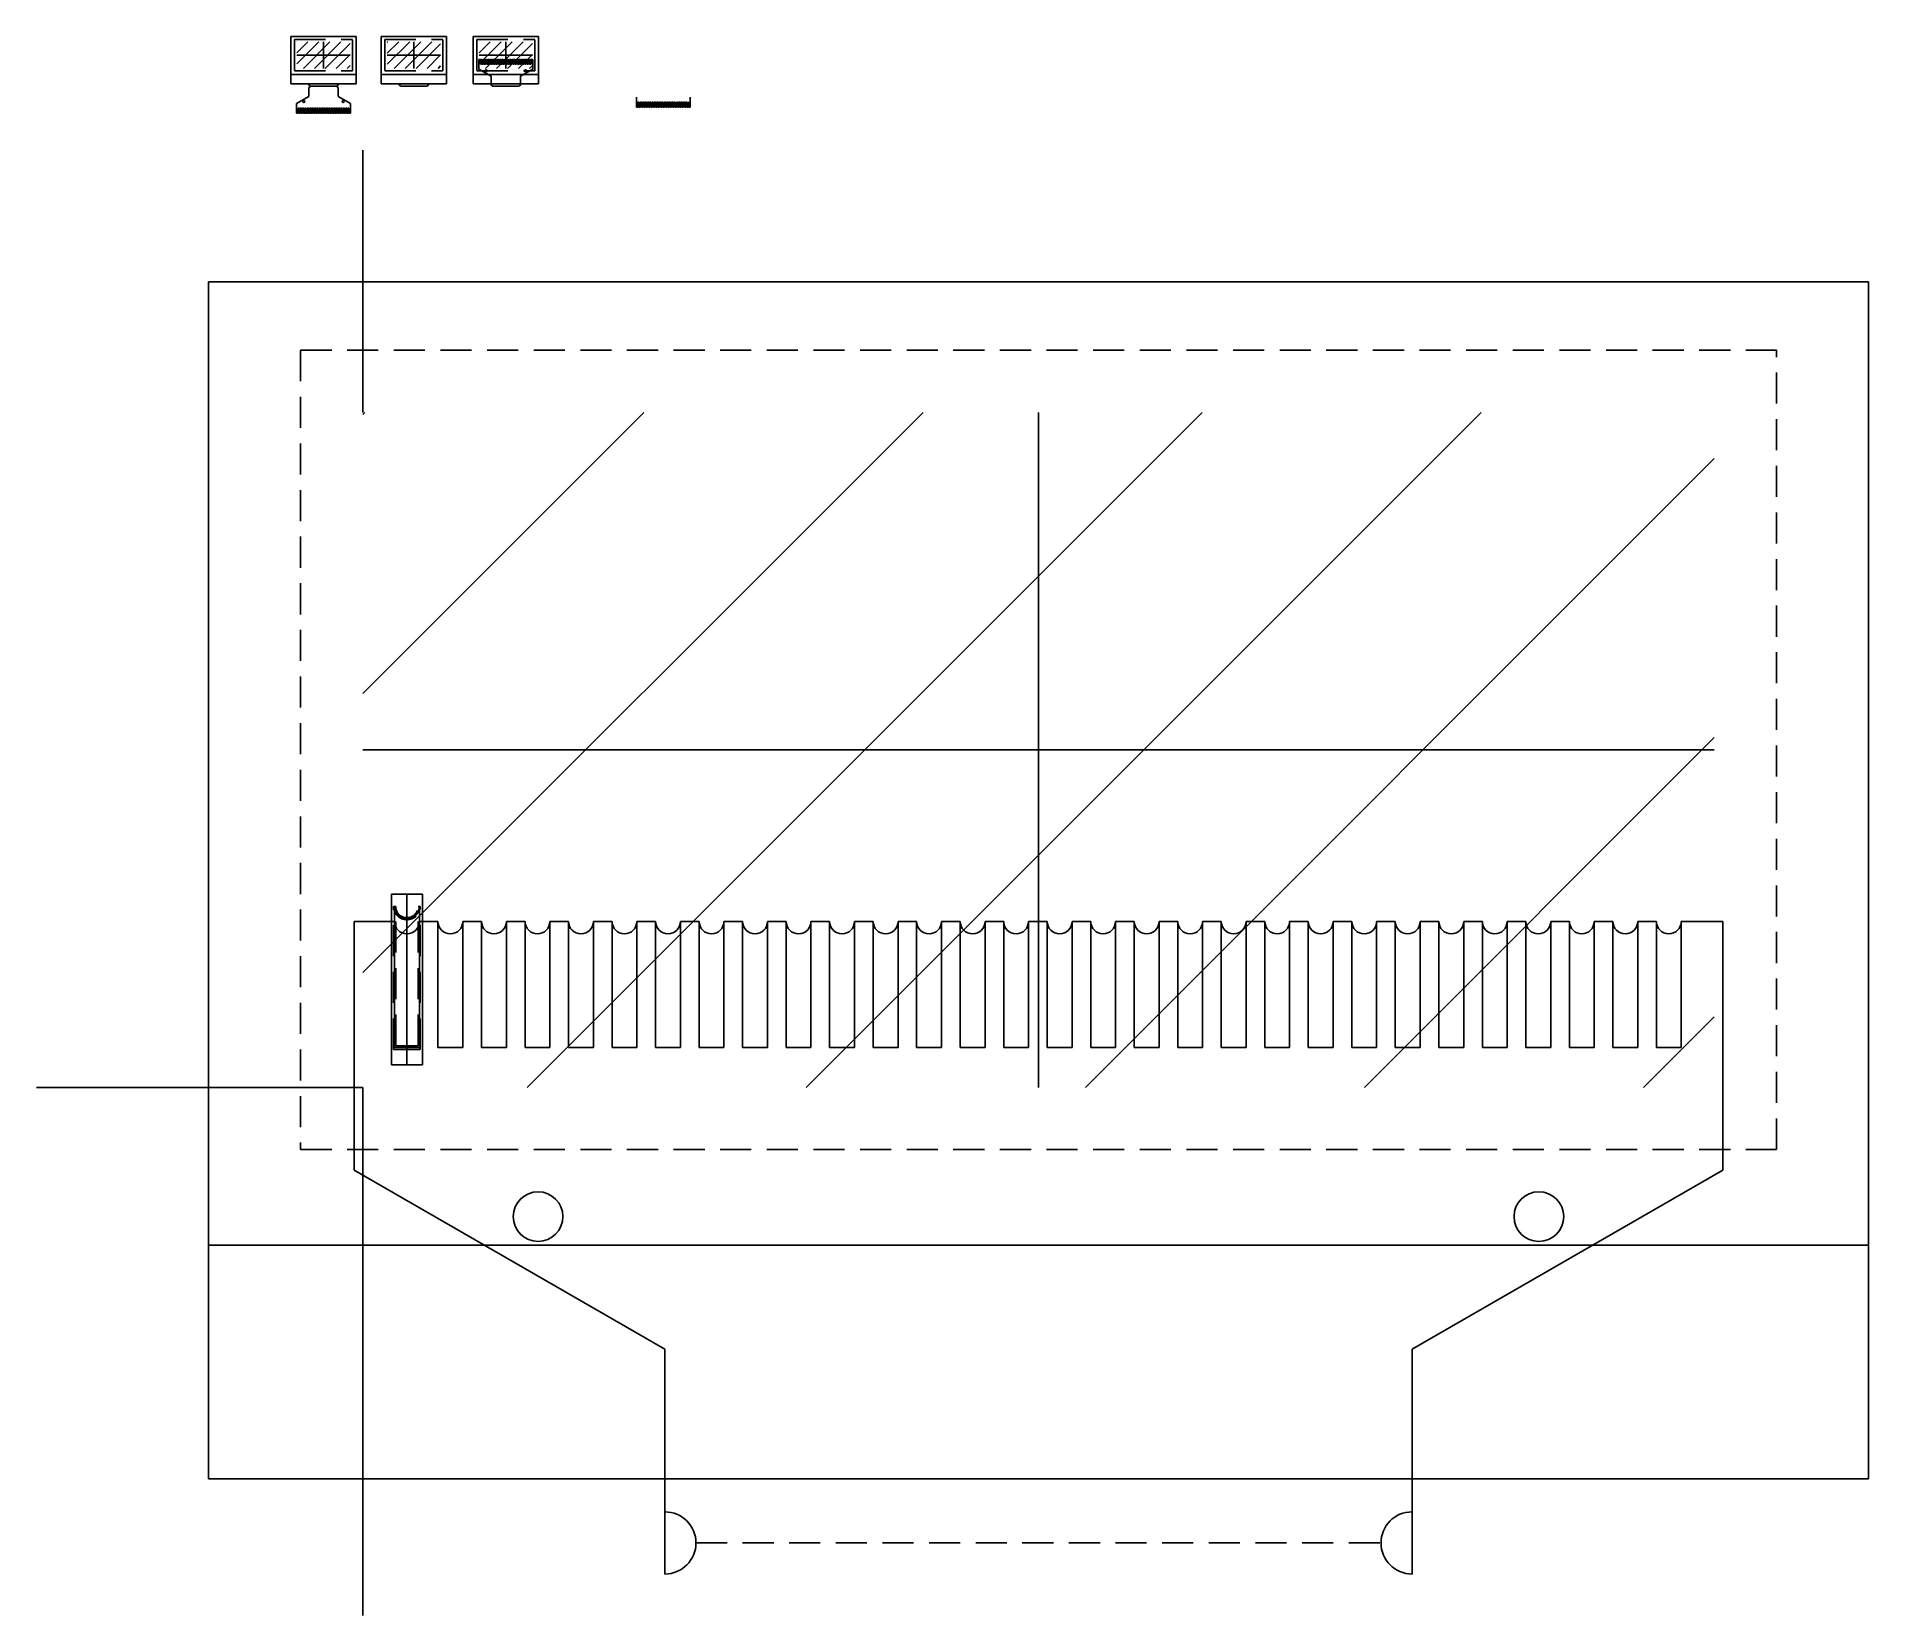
# Model space of a CAD drawing. Header units: inches. Extents: x -2.8 to 26.7, y -2.2 to 23.2.
import ezdxf

# ---------------------------------------------------------------- set-up
doc = ezdxf.new("R2010")
doc.units = ezdxf.units.IN
doc.header["$MEASUREMENT"] = 0
doc.linetypes.add('DASH2', pattern=[0.75, 0.5, -0.25])
for name, color, linetype in [('Active_Area', 2, 'Continuous'), ('Connector', 3, 'Continuous'), ('Pad', 4, 'Continuous'), ('Panel_Area', 1, 'Continuous')]:
    doc.layers.add(name, color=color, linetype=linetype)
pattern_1 = [(45, (-977.8503, -208.862), (-2.245064, 2.245064), [])]

msp = doc.modelspace()

# ---------------------------------------------------------------- hatches: boundary and pattern name
at = {"layer": 'Active_Area'}
h = msp.add_hatch(dxfattribs=at)
h.set_pattern_fill('ANSI31', color=256, style=0)
h.set_pattern_definition([(45, (-37.17547, 14.22337), (-0.08838835, 0.08838835), [])])
h.paths.add_polyline_path([(2.276, 23.122), (1.42, 23.122), (1.42, 22.694), (2.276, 22.694)])
h = msp.add_hatch(dxfattribs=at)
h.set_pattern_fill('ANSI31', color=256, style=0)
h.set_pattern_definition([(45, (-37.30694, 14.22337), (-0.08838835, 0.08838835), [])])
h.paths.add_polyline_path([(3.73, 23.122), (2.874, 23.122), (2.874, 22.694), (3.73, 22.694)])
h = msp.add_hatch(dxfattribs=at)
h.set_pattern_fill('ANSI31', color=256, style=0)
h.set_pattern_definition([(45, (-34.24266, 14.22337), (-0.08838835, 0.08838835), [])])
h.paths.add_polyline_path([(5.209, 23.122), (4.353, 23.122), (4.353, 22.694), (5.209, 22.694)])
h = msp.add_hatch(dxfattribs=at)
h.set_pattern_fill('ANSI31', color=256, scale=25.4, style=0)
h.set_pattern_definition(pattern_1)
h.paths.add_polyline_path([(24.22, 17.16), (2.48, 17.16), (2.48, 6.3), (24.22, 6.3)])
h = msp.add_hatch(dxfattribs=at)
h.set_pattern_fill('ANSI31', color=256, scale=25.4, style=0)
h.set_pattern_definition(pattern_1)
h.paths.add_polyline_path([(24.22, 17.16), (2.48, 17.16), (2.48, 6.3), (24.22, 6.3)])

# ---------------------------------------------------------------- linework, layer by layer
for p, q in [((2.48, 17.16), (2.48, 21.376)), ((3.19, 9.41), (3.19, 6.66)), ((2.48, 6.3), (-2.767, 6.3)), ((2.48, 6.3), (2.48, -2.195))]:
    msp.add_line(p, q)
at = {"layer": 'Active_Area', "linetype": 'DASH2'}
for p, q in [((1.381, 23.161), (2.315, 23.161)), ((1.381, 23.161), (1.381, 22.655)), ((2.315, 22.655), (2.315, 23.161)), ((2.835, 23.161), (3.769, 23.161)), ((2.835, 23.161), (2.835, 22.655)), ((3.769, 22.655), (3.769, 23.161)), ((4.314, 23.161), (5.248, 23.161)), ((4.314, 23.161), (4.314, 22.655)), ((5.248, 22.655), (5.248, 23.161)), ((1.381, 22.655), (2.315, 22.655)), ((2.835, 22.655), (3.769, 22.655)), ((4.314, 22.655), (5.248, 22.655)), ((1.48, 18.16), (25.22, 18.16)), ((1.48, 18.16), (1.48, 5.3)), ((1.48, 18.16), (25.22, 18.16)), ((1.48, 18.16), (1.48, 5.3)), ((25.22, 5.3), (25.22, 18.16)), ((25.22, 5.3), (25.22, 18.16)), ((1.48, 5.3), (25.22, 5.3)), ((1.48, 5.3), (25.22, 5.3))]:
    msp.add_line(p, q, dxfattribs=at)
at = {"layer": 'Active_Area'}
for p, q in [((1.848, 23.122), (1.848, 22.694)), ((3.302, 23.122), (3.302, 22.694)), ((4.781, 23.122), (4.781, 22.694)), ((1.42, 22.908), (2.276, 22.908)), ((2.874, 22.908), (3.73, 22.908)), ((4.353, 22.908), (5.209, 22.908)), ((13.35, 17.16), (13.35, 6.3)), ((13.35, 17.16), (13.35, 6.3)), ((2.48, 11.73), (24.22, 11.73)), ((2.48, 11.73), (24.22, 11.73))]:
    msp.add_line(p, q, dxfattribs=at)
at = {"layer": 'Connector'}
for p, q in [((4.348, 22.839), (4.373, 22.839)), ((4.348, 22.681), (4.348, 22.839)), ((4.373, 22.759), (4.373, 22.839)), ((4.373, 22.759), (4.389, 22.759)), ((4.389, 22.759), (4.389, 22.839)), ((4.389, 22.839), (4.401, 22.839)), ((4.401, 22.759), (4.401, 22.839)), ((4.401, 22.759), (4.416, 22.759)), ((4.416, 22.759), (4.416, 22.839)), ((4.416, 22.839), (4.428, 22.839)), ((4.428, 22.759), (4.428, 22.839)), ((4.428, 22.759), (4.444, 22.759)), ((4.444, 22.759), (4.444, 22.839)), ((4.444, 22.839), (4.456, 22.839)), ((4.456, 22.759), (4.456, 22.839)), ((4.456, 22.759), (4.472, 22.759)), ((4.472, 22.759), (4.472, 22.839)), ((4.472, 22.839), (4.483, 22.839)), ((4.483, 22.759), (4.483, 22.839)), ((4.483, 22.759), (4.499, 22.759)), ((4.499, 22.759), (4.499, 22.839)), ((4.499, 22.839), (4.511, 22.839)), ((4.511, 22.759), (4.511, 22.839)), ((4.511, 22.759), (4.527, 22.759)), ((4.527, 22.759), (4.527, 22.839)), ((4.527, 22.839), (4.538, 22.839)), ((4.538, 22.759), (4.538, 22.839)), ((4.538, 22.759), (4.554, 22.759)), ((4.554, 22.759), (4.554, 22.839)), ((4.554, 22.839), (4.566, 22.839)), ((4.566, 22.759), (4.566, 22.839)), ((4.566, 22.759), (4.582, 22.759)), ((4.582, 22.759), (4.582, 22.839)), ((4.582, 22.839), (4.594, 22.839)), ((4.594, 22.759), (4.594, 22.839)), ((4.594, 22.759), (4.609, 22.759)), ((4.609, 22.759), (4.609, 22.839)), ((4.609, 22.839), (4.621, 22.839)), ((4.621, 22.759), (4.621, 22.839)), ((4.621, 22.759), (4.637, 22.759)), ((4.637, 22.759), (4.637, 22.839)), ((4.637, 22.839), (4.649, 22.839)), ((4.649, 22.759), (4.649, 22.839)), ((4.649, 22.759), (4.664, 22.759)), ((4.664, 22.759), (4.664, 22.839)), ((4.664, 22.839), (4.676, 22.839)), ((4.676, 22.759), (4.676, 22.839)), ((4.676, 22.759), (4.692, 22.759)), ((4.692, 22.759), (4.692, 22.839)), ((4.692, 22.839), (4.704, 22.839)), ((4.704, 22.759), (4.704, 22.839)), ((4.704, 22.759), (4.72, 22.759)), ((4.72, 22.759), (4.72, 22.839)), ((4.72, 22.839), (4.731, 22.839)), ((4.731, 22.759), (4.731, 22.839)), ((4.731, 22.759), (4.747, 22.759)), ((4.747, 22.759), (4.747, 22.839)), ((4.747, 22.839), (4.759, 22.839)), ((4.759, 22.759), (4.759, 22.839)), ((4.759, 22.759), (4.775, 22.759)), ((4.775, 22.759), (4.775, 22.839)), ((4.775, 22.839), (4.786, 22.839)), ((4.786, 22.759), (4.786, 22.839)), ((4.786, 22.759), (4.802, 22.759)), ((4.802, 22.759), (4.802, 22.839)), ((4.802, 22.839), (4.814, 22.839)), ((4.814, 22.759), (4.814, 22.839)), ((4.814, 22.759), (4.83, 22.759)), ((4.83, 22.759), (4.83, 22.839)), ((4.83, 22.839), (4.842, 22.839)), ((4.842, 22.759), (4.842, 22.839)), ((4.842, 22.759), (4.857, 22.759)), ((4.857, 22.759), (4.857, 22.839)), ((4.857, 22.839), (4.869, 22.839)), ((4.869, 22.759), (4.869, 22.839)), ((4.869, 22.759), (4.885, 22.759)), ((4.885, 22.759), (4.885, 22.839)), ((4.885, 22.839), (4.897, 22.839)), ((4.897, 22.759), (4.897, 22.839)), ((4.897, 22.759), (4.912, 22.759)), ((4.912, 22.759), (4.912, 22.839)), ((4.912, 22.839), (4.924, 22.839)), ((4.924, 22.759), (4.924, 22.839)), ((4.924, 22.759), (4.94, 22.759)), ((4.94, 22.759), (4.94, 22.839)), ((4.94, 22.839), (4.952, 22.839)), ((4.952, 22.759), (4.952, 22.839)), ((4.952, 22.759), (4.968, 22.759)), ((4.968, 22.759), (4.968, 22.839)), ((4.968, 22.839), (4.979, 22.839)), ((4.979, 22.759), (4.979, 22.839)), ((4.979, 22.759), (4.995, 22.759)), ((4.995, 22.759), (4.995, 22.839)), ((4.995, 22.839), (5.007, 22.839)), ((5.007, 22.759), (5.007, 22.839)), ((5.007, 22.759), (5.023, 22.759)), ((5.023, 22.759), (5.023, 22.839)), ((5.023, 22.839), (5.035, 22.839)), ((5.035, 22.759), (5.035, 22.839)), ((5.035, 22.759), (5.05, 22.759)), ((5.05, 22.759), (5.05, 22.839)), ((5.05, 22.839), (5.062, 22.839)), ((5.062, 22.759), (5.062, 22.839)), ((5.062, 22.759), (5.078, 22.759)), ((5.078, 22.759), (5.078, 22.839)), ((5.078, 22.839), (5.09, 22.839)), ((5.09, 22.759), (5.09, 22.839)), ((5.09, 22.759), (5.105, 22.759)), ((5.105, 22.759), (5.105, 22.839)), ((5.105, 22.839), (5.117, 22.839)), ((5.117, 22.759), (5.117, 22.839)), ((5.117, 22.759), (5.133, 22.759)), ((5.133, 22.759), (5.133, 22.839)), ((5.133, 22.839), (5.145, 22.839)), ((5.145, 22.759), (5.145, 22.839)), ((5.145, 22.759), (5.16, 22.759)), ((5.16, 22.759), (5.16, 22.839)), ((5.16, 22.839), (5.172, 22.839)), ((5.172, 22.759), (5.172, 22.839)), ((5.172, 22.759), (5.188, 22.759)), ((5.188, 22.759), (5.188, 22.839)), ((5.188, 22.839), (5.214, 22.839)), ((5.214, 22.681), (5.214, 22.839)), ((1.612, 22.446), (1.612, 22.425)), ((2.085, 22.446), (2.085, 22.425)), ((3.065, 22.446), (3.065, 22.425)), ((3.085, 22.406), (3.519, 22.406)), ((3.538, 22.446), (3.538, 22.425)), ((4.544, 22.568), (4.348, 22.681)), ((4.544, 22.425), (4.544, 22.568)), ((4.544, 22.446), (4.544, 22.425)), ((5.018, 22.568), (5.214, 22.681)), ((5.018, 22.425), (5.018, 22.568)), ((5.018, 22.446), (5.018, 22.425)), ((1.612, 22.244), (1.415, 22.13)), ((1.415, 22.13), (1.415, 21.973)), ((1.612, 22.386), (1.612, 22.244)), ((2.085, 22.386), (2.085, 22.244)), ((2.085, 22.244), (2.282, 22.13)), ((2.282, 22.13), (2.282, 21.973)), ((6.882, 22.228), (6.882, 22.071)), ((6.907, 22.151), (6.923, 22.151)), ((6.907, 22.151), (6.907, 22.071)), ((6.923, 22.151), (6.923, 22.071)), ((6.935, 22.151), (6.951, 22.151)), ((6.935, 22.151), (6.935, 22.071)), ((6.951, 22.151), (6.951, 22.071)), ((6.963, 22.151), (6.978, 22.151)), ((6.963, 22.151), (6.963, 22.071)), ((6.978, 22.151), (6.978, 22.071)), ((6.99, 22.151), (7.006, 22.151)), ((6.99, 22.151), (6.99, 22.071)), ((7.006, 22.151), (7.006, 22.071)), ((7.018, 22.151), (7.033, 22.151)), ((7.018, 22.151), (7.018, 22.071)), ((7.033, 22.151), (7.033, 22.071)), ((7.045, 22.151), (7.061, 22.151)), ((7.045, 22.151), (7.045, 22.071)), ((7.061, 22.151), (7.061, 22.071)), ((7.073, 22.151), (7.089, 22.151)), ((7.073, 22.151), (7.073, 22.071)), ((7.089, 22.151), (7.089, 22.071)), ((7.1, 22.151), (7.116, 22.151)), ((7.1, 22.151), (7.1, 22.071)), ((7.116, 22.151), (7.116, 22.071)), ((7.128, 22.151), (7.144, 22.151)), ((7.128, 22.151), (7.128, 22.071)), ((7.144, 22.151), (7.144, 22.071)), ((7.155, 22.151), (7.171, 22.151)), ((7.155, 22.151), (7.155, 22.071)), ((7.171, 22.151), (7.171, 22.071)), ((7.183, 22.151), (7.199, 22.151)), ((7.183, 22.151), (7.183, 22.071)), ((7.199, 22.151), (7.199, 22.071)), ((7.211, 22.151), (7.226, 22.151)), ((7.211, 22.151), (7.211, 22.071)), ((7.226, 22.151), (7.226, 22.071)), ((7.238, 22.151), (7.254, 22.151)), ((7.238, 22.151), (7.238, 22.071)), ((7.254, 22.151), (7.254, 22.071)), ((7.266, 22.151), (7.281, 22.151)), ((7.266, 22.151), (7.266, 22.071)), ((7.281, 22.151), (7.281, 22.071)), ((7.293, 22.151), (7.309, 22.151)), ((7.293, 22.151), (7.293, 22.071)), ((7.309, 22.151), (7.309, 22.071)), ((7.321, 22.151), (7.337, 22.151)), ((7.321, 22.151), (7.321, 22.071)), ((7.337, 22.151), (7.337, 22.071)), ((7.348, 22.151), (7.364, 22.151)), ((7.348, 22.151), (7.348, 22.071)), ((7.364, 22.151), (7.364, 22.071)), ((7.376, 22.151), (7.392, 22.151)), ((7.376, 22.151), (7.376, 22.071)), ((7.392, 22.151), (7.392, 22.071)), ((7.404, 22.151), (7.419, 22.151)), ((7.404, 22.151), (7.404, 22.071)), ((7.419, 22.151), (7.419, 22.071)), ((7.431, 22.151), (7.447, 22.151)), ((7.431, 22.151), (7.431, 22.071)), ((7.447, 22.151), (7.447, 22.071)), ((7.459, 22.151), (7.474, 22.151)), ((7.459, 22.151), (7.459, 22.071)), ((7.474, 22.151), (7.474, 22.071)), ((7.486, 22.151), (7.502, 22.151)), ((7.486, 22.151), (7.486, 22.071)), ((7.502, 22.151), (7.502, 22.071)), ((7.514, 22.151), (7.529, 22.151)), ((7.514, 22.151), (7.514, 22.071)), ((7.529, 22.151), (7.529, 22.071)), ((7.541, 22.151), (7.557, 22.151)), ((7.541, 22.151), (7.541, 22.071)), ((7.557, 22.151), (7.557, 22.071)), ((7.569, 22.151), (7.585, 22.151)), ((7.569, 22.151), (7.569, 22.071)), ((7.585, 22.151), (7.585, 22.071)), ((7.596, 22.151), (7.612, 22.151)), ((7.596, 22.151), (7.596, 22.071)), ((7.612, 22.151), (7.612, 22.071)), ((7.624, 22.151), (7.64, 22.151)), ((7.624, 22.151), (7.624, 22.071)), ((7.64, 22.151), (7.64, 22.071)), ((7.652, 22.151), (7.667, 22.151)), ((7.652, 22.151), (7.652, 22.071)), ((7.667, 22.151), (7.667, 22.071)), ((7.679, 22.151), (7.695, 22.151)), ((7.679, 22.151), (7.679, 22.071)), ((7.695, 22.151), (7.695, 22.071)), ((7.707, 22.151), (7.722, 22.151)), ((7.707, 22.151), (7.707, 22.071)), ((7.722, 22.151), (7.722, 22.071)), ((7.749, 22.228), (7.749, 22.071)), ((1.415, 21.973), (1.44, 21.973)), ((1.44, 22.053), (1.456, 22.053)), ((1.44, 22.053), (1.44, 21.973)), ((1.456, 22.053), (1.456, 21.973)), ((1.456, 21.973), (1.468, 21.973)), ((1.468, 22.053), (1.484, 22.053)), ((1.468, 22.053), (1.468, 21.973)), ((1.484, 22.053), (1.484, 21.973)), ((1.484, 21.973), (1.495, 21.973)), ((1.495, 22.053), (1.511, 22.053)), ((1.495, 22.053), (1.495, 21.973)), ((1.511, 22.053), (1.511, 21.973)), ((1.511, 21.973), (1.523, 21.973)), ((1.523, 22.053), (1.539, 22.053)), ((1.523, 22.053), (1.523, 21.973)), ((1.539, 22.053), (1.539, 21.973)), ((1.539, 21.973), (1.551, 21.973)), ((1.551, 22.053), (1.566, 22.053)), ((1.551, 22.053), (1.551, 21.973)), ((1.566, 22.053), (1.566, 21.973)), ((1.566, 21.973), (1.578, 21.973)), ((1.578, 22.053), (1.594, 22.053)), ((1.578, 22.053), (1.578, 21.973)), ((1.594, 22.053), (1.594, 21.973)), ((1.594, 21.973), (1.606, 21.973)), ((1.606, 22.053), (1.621, 22.053)), ((1.606, 22.053), (1.606, 21.973)), ((1.621, 22.053), (1.621, 21.973)), ((1.621, 21.973), (1.633, 21.973)), ((1.633, 22.053), (1.649, 22.053)), ((1.633, 22.053), (1.633, 21.973)), ((1.649, 22.053), (1.649, 21.973)), ((1.649, 21.973), (1.661, 21.973)), ((1.661, 22.053), (1.677, 22.053)), ((1.661, 22.053), (1.661, 21.973)), ((1.677, 22.053), (1.677, 21.973)), ((1.677, 21.973), (1.688, 21.973)), ((1.688, 22.053), (1.704, 22.053)), ((1.688, 22.053), (1.688, 21.973)), ((1.704, 22.053), (1.704, 21.973)), ((1.704, 21.973), (1.716, 21.973)), ((1.716, 22.053), (1.732, 22.053)), ((1.716, 22.053), (1.716, 21.973)), ((1.732, 22.053), (1.732, 21.973)), ((1.732, 21.973), (1.743, 21.973)), ((1.743, 22.053), (1.759, 22.053)), ((1.743, 22.053), (1.743, 21.973)), ((1.759, 22.053), (1.759, 21.973)), ((1.759, 21.973), (1.771, 21.973)), ((1.771, 22.053), (1.787, 22.053)), ((1.771, 22.053), (1.771, 21.973)), ((1.787, 22.053), (1.787, 21.973)), ((1.787, 21.973), (1.799, 21.973)), ((1.799, 22.053), (1.814, 22.053)), ((1.799, 22.053), (1.799, 21.973)), ((1.814, 22.053), (1.814, 21.973)), ((1.814, 21.973), (1.826, 21.973)), ((1.826, 22.053), (1.842, 22.053)), ((1.826, 22.053), (1.826, 21.973)), ((1.842, 22.053), (1.842, 21.973)), ((1.842, 21.973), (1.854, 21.973)), ((1.854, 22.053), (1.869, 22.053)), ((1.854, 22.053), (1.854, 21.973)), ((1.869, 22.053), (1.869, 21.973)), ((1.869, 21.973), (1.881, 21.973)), ((1.881, 22.053), (1.897, 22.053)), ((1.881, 22.053), (1.881, 21.973)), ((1.897, 22.053), (1.897, 21.973)), ((1.897, 21.973), (1.909, 21.973)), ((1.909, 22.053), (1.925, 22.053)), ((1.909, 22.053), (1.909, 21.973)), ((1.925, 22.053), (1.925, 21.973)), ((1.925, 21.973), (1.936, 21.973)), ((1.936, 22.053), (1.952, 22.053)), ((1.936, 22.053), (1.936, 21.973)), ((1.952, 22.053), (1.952, 21.973)), ((1.952, 21.973), (1.964, 21.973)), ((1.964, 22.053), (1.98, 22.053)), ((1.964, 22.053), (1.964, 21.973)), ((1.98, 22.053), (1.98, 21.973)), ((1.98, 21.973), (1.991, 21.973)), ((1.991, 22.053), (2.007, 22.053)), ((1.991, 22.053), (1.991, 21.973)), ((2.007, 22.053), (2.007, 21.973)), ((2.007, 21.973), (2.019, 21.973)), ((2.019, 22.053), (2.035, 22.053)), ((2.019, 22.053), (2.019, 21.973)), ((2.035, 22.053), (2.035, 21.973)), ((2.035, 21.973), (2.047, 21.973)), ((2.047, 22.053), (2.062, 22.053)), ((2.047, 22.053), (2.047, 21.973)), ((2.062, 22.053), (2.062, 21.973)), ((2.062, 21.973), (2.074, 21.973)), ((2.074, 22.053), (2.09, 22.053)), ((2.074, 22.053), (2.074, 21.973)), ((2.09, 22.053), (2.09, 21.973)), ((2.09, 21.973), (2.102, 21.973)), ((2.102, 22.053), (2.117, 22.053)), ((2.102, 22.053), (2.102, 21.973)), ((2.117, 22.053), (2.117, 21.973)), ((2.117, 21.973), (2.129, 21.973)), ((2.129, 22.053), (2.145, 22.053)), ((2.129, 22.053), (2.129, 21.973)), ((2.145, 22.053), (2.145, 21.973)), ((2.145, 21.973), (2.157, 21.973)), ((2.157, 22.053), (2.173, 22.053)), ((2.157, 22.053), (2.157, 21.973)), ((2.173, 22.053), (2.173, 21.973)), ((2.173, 21.973), (2.184, 21.973)), ((2.184, 22.053), (2.2, 22.053)), ((2.184, 22.053), (2.184, 21.973)), ((2.2, 22.053), (2.2, 21.973)), ((2.2, 21.973), (2.212, 21.973)), ((2.212, 22.053), (2.228, 22.053)), ((2.212, 22.053), (2.212, 21.973)), ((2.228, 22.053), (2.228, 21.973)), ((2.228, 21.973), (2.239, 21.973)), ((2.239, 22.053), (2.255, 22.053)), ((2.239, 22.053), (2.239, 21.973)), ((2.255, 22.053), (2.255, 21.973)), ((2.255, 21.973), (2.282, 21.973)), ((6.882, 22.071), (6.907, 22.071)), ((6.923, 22.071), (6.935, 22.071)), ((6.951, 22.071), (6.963, 22.071)), ((6.978, 22.071), (6.99, 22.071)), ((7.006, 22.071), (7.018, 22.071)), ((7.033, 22.071), (7.045, 22.071)), ((7.061, 22.071), (7.073, 22.071)), ((7.089, 22.071), (7.1, 22.071)), ((7.116, 22.071), (7.128, 22.071)), ((7.144, 22.071), (7.155, 22.071)), ((7.171, 22.071), (7.183, 22.071)), ((7.199, 22.071), (7.211, 22.071)), ((7.226, 22.071), (7.238, 22.071)), ((7.254, 22.071), (7.266, 22.071)), ((7.281, 22.071), (7.293, 22.071)), ((7.309, 22.071), (7.321, 22.071)), ((7.337, 22.071), (7.348, 22.071)), ((7.364, 22.071), (7.376, 22.071)), ((7.392, 22.071), (7.404, 22.071)), ((7.419, 22.071), (7.431, 22.071)), ((7.447, 22.071), (7.459, 22.071)), ((7.474, 22.071), (7.486, 22.071)), ((7.502, 22.071), (7.514, 22.071)), ((7.529, 22.071), (7.541, 22.071)), ((7.557, 22.071), (7.569, 22.071)), ((7.585, 22.071), (7.596, 22.071)), ((7.612, 22.071), (7.624, 22.071)), ((7.64, 22.071), (7.652, 22.071)), ((7.667, 22.071), (7.679, 22.071)), ((7.695, 22.071), (7.707, 22.071)), ((7.722, 22.071), (7.749, 22.071)), ((3.01, 9.21), (2.975, 9.21)), ((2.99, 6.94), (2.99, 9.21)), ((3.405, 9.21), (3.37, 9.21)), ((3.39, 6.94), (3.39, 9.21)), ((2.34, 8.97), (2.99, 8.97)), ((2.34, 4.97), (2.34, 8.97)), ((2.34, 8.97), (2.99, 8.97)), ((2.34, 4.97), (2.34, 8.97)), ((2.99, 6.94), (2.99, 8.97)), ((2.99, 6.94), (2.99, 8.97)), ((3.39, 6.94), (3.39, 8.97)), ((3.39, 8.97), (3.69, 8.97)), ((3.39, 6.94), (3.39, 8.97)), ((3.39, 8.97), (3.69, 8.97)), ((3.69, 6.94), (3.69, 8.97)), ((3.69, 6.94), (3.69, 8.97)), ((4.09, 6.94), (4.09, 8.97)), ((4.09, 8.97), (4.39, 8.97)), ((4.09, 6.94), (4.09, 8.97)), ((4.09, 8.97), (4.39, 8.97)), ((4.39, 6.94), (4.39, 8.97)), ((4.39, 6.94), (4.39, 8.97)), ((4.79, 6.94), (4.79, 8.97)), ((4.79, 8.97), (5.09, 8.97)), ((4.79, 6.94), (4.79, 8.97)), ((4.79, 8.97), (5.09, 8.97)), ((5.09, 6.94), (5.09, 8.97)), ((5.09, 6.94), (5.09, 8.97)), ((5.49, 6.94), (5.49, 8.97)), ((5.49, 8.97), (5.79, 8.97)), ((5.49, 6.94), (5.49, 8.97)), ((5.49, 8.97), (5.79, 8.97)), ((5.79, 6.94), (5.79, 8.97)), ((5.79, 6.94), (5.79, 8.97)), ((6.19, 6.94), (6.19, 8.97)), ((6.19, 8.97), (6.49, 8.97)), ((6.19, 6.94), (6.19, 8.97)), ((6.19, 8.97), (6.49, 8.97)), ((6.49, 6.94), (6.49, 8.97)), ((6.49, 6.94), (6.49, 8.97)), ((6.89, 6.94), (6.89, 8.97)), ((6.89, 8.97), (7.19, 8.97)), ((6.89, 6.94), (6.89, 8.97)), ((6.89, 8.97), (7.19, 8.97)), ((7.19, 6.94), (7.19, 8.97)), ((7.19, 6.94), (7.19, 8.97)), ((7.59, 6.94), (7.59, 8.97)), ((7.59, 8.97), (7.89, 8.97)), ((7.59, 6.94), (7.59, 8.97)), ((7.59, 8.97), (7.89, 8.97)), ((7.89, 6.94), (7.89, 8.97)), ((7.89, 6.94), (7.89, 8.97)), ((8.29, 6.94), (8.29, 8.97)), ((8.29, 8.97), (8.59, 8.97)), ((8.29, 6.94), (8.29, 8.97)), ((8.29, 8.97), (8.59, 8.97)), ((8.59, 6.94), (8.59, 8.97)), ((8.59, 6.94), (8.59, 8.97)), ((8.99, 6.94), (8.99, 8.97)), ((8.99, 8.97), (9.29, 8.97)), ((8.99, 6.94), (8.99, 8.97)), ((8.99, 8.97), (9.29, 8.97)), ((9.29, 6.94), (9.29, 8.97)), ((9.29, 6.94), (9.29, 8.97)), ((9.69, 6.94), (9.69, 8.97)), ((9.69, 8.97), (9.99, 8.97)), ((9.69, 6.94), (9.69, 8.97)), ((9.69, 8.97), (9.99, 8.97)), ((9.99, 6.94), (9.99, 8.97)), ((9.99, 6.94), (9.99, 8.97)), ((10.39, 6.94), (10.39, 8.97)), ((10.39, 8.97), (10.69, 8.97)), ((10.39, 6.94), (10.39, 8.97)), ((10.39, 8.97), (10.69, 8.97)), ((10.69, 6.94), (10.69, 8.97)), ((10.69, 6.94), (10.69, 8.97)), ((11.09, 6.94), (11.09, 8.97)), ((11.09, 8.97), (11.39, 8.97)), ((11.09, 6.94), (11.09, 8.97)), ((11.09, 8.97), (11.39, 8.97)), ((11.39, 6.94), (11.39, 8.97)), ((11.39, 6.94), (11.39, 8.97)), ((11.79, 6.94), (11.79, 8.97)), ((11.79, 8.97), (12.09, 8.97)), ((11.79, 6.94), (11.79, 8.97)), ((11.79, 8.97), (12.09, 8.97)), ((12.09, 6.94), (12.09, 8.97)), ((12.09, 6.94), (12.09, 8.97)), ((12.49, 6.94), (12.49, 8.97)), ((12.49, 8.97), (12.79, 8.97)), ((12.49, 6.94), (12.49, 8.97)), ((12.49, 8.97), (12.79, 8.97)), ((12.79, 6.94), (12.79, 8.97)), ((12.79, 6.94), (12.79, 8.97)), ((13.19, 6.94), (13.19, 8.97)), ((13.19, 8.97), (13.49, 8.97)), ((13.19, 6.94), (13.19, 8.97)), ((13.19, 8.97), (13.49, 8.97)), ((13.49, 6.94), (13.49, 8.97)), ((13.49, 6.94), (13.49, 8.97)), ((13.89, 6.94), (13.89, 8.97)), ((13.89, 8.97), (14.19, 8.97)), ((13.89, 6.94), (13.89, 8.97)), ((13.89, 8.97), (14.19, 8.97)), ((14.19, 6.94), (14.19, 8.97)), ((14.19, 6.94), (14.19, 8.97)), ((14.59, 6.94), (14.59, 8.97)), ((14.59, 8.97), (14.89, 8.97)), ((14.59, 6.94), (14.59, 8.97)), ((14.59, 8.97), (14.89, 8.97)), ((14.89, 6.94), (14.89, 8.97)), ((14.89, 6.94), (14.89, 8.97)), ((15.29, 6.94), (15.29, 8.97)), ((15.29, 8.97), (15.59, 8.97)), ((15.29, 6.94), (15.29, 8.97)), ((15.29, 8.97), (15.59, 8.97)), ((15.59, 6.94), (15.59, 8.97)), ((15.59, 6.94), (15.59, 8.97)), ((15.99, 6.94), (15.99, 8.97)), ((15.99, 8.97), (16.29, 8.97)), ((15.99, 6.94), (15.99, 8.97)), ((15.99, 8.97), (16.29, 8.97)), ((16.29, 6.94), (16.29, 8.97)), ((16.29, 6.94), (16.29, 8.97)), ((16.69, 6.94), (16.69, 8.97)), ((16.69, 8.97), (16.99, 8.97)), ((16.69, 6.94), (16.69, 8.97)), ((16.69, 8.97), (16.99, 8.97)), ((16.99, 6.94), (16.99, 8.97)), ((16.99, 6.94), (16.99, 8.97)), ((17.39, 6.94), (17.39, 8.97)), ((17.39, 8.97), (17.69, 8.97)), ((17.39, 6.94), (17.39, 8.97)), ((17.39, 8.97), (17.69, 8.97)), ((17.69, 6.94), (17.69, 8.97)), ((17.69, 6.94), (17.69, 8.97)), ((18.09, 6.94), (18.09, 8.97)), ((18.09, 8.97), (18.39, 8.97)), ((18.09, 6.94), (18.09, 8.97)), ((18.09, 8.97), (18.39, 8.97)), ((18.39, 6.94), (18.39, 8.97)), ((18.39, 6.94), (18.39, 8.97)), ((18.79, 6.94), (18.79, 8.97)), ((18.79, 8.97), (19.09, 8.97)), ((18.79, 6.94), (18.79, 8.97)), ((18.79, 8.97), (19.09, 8.97)), ((19.09, 6.94), (19.09, 8.97)), ((19.09, 6.94), (19.09, 8.97)), ((19.49, 6.94), (19.49, 8.97)), ((19.49, 8.97), (19.79, 8.97)), ((19.49, 6.94), (19.49, 8.97)), ((19.49, 8.97), (19.79, 8.97)), ((19.79, 6.94), (19.79, 8.97)), ((19.79, 6.94), (19.79, 8.97)), ((20.19, 6.94), (20.19, 8.97)), ((20.19, 8.97), (20.49, 8.97)), ((20.19, 6.94), (20.19, 8.97)), ((20.19, 8.97), (20.49, 8.97)), ((20.49, 6.94), (20.49, 8.97)), ((20.49, 6.94), (20.49, 8.97)), ((20.89, 6.94), (20.89, 8.97)), ((20.89, 8.97), (21.19, 8.97)), ((20.89, 6.94), (20.89, 8.97)), ((20.89, 8.97), (21.19, 8.97)), ((21.19, 6.94), (21.19, 8.97)), ((21.19, 6.94), (21.19, 8.97)), ((21.59, 6.94), (21.59, 8.97)), ((21.59, 8.97), (21.89, 8.97)), ((21.59, 6.94), (21.59, 8.97)), ((21.59, 8.97), (21.89, 8.97)), ((21.89, 6.94), (21.89, 8.97)), ((21.89, 6.94), (21.89, 8.97)), ((22.29, 6.94), (22.29, 8.97)), ((22.29, 8.97), (22.59, 8.97)), ((22.29, 6.94), (22.29, 8.97)), ((22.29, 8.97), (22.59, 8.97)), ((22.59, 6.94), (22.59, 8.97)), ((22.59, 6.94), (22.59, 8.97)), ((22.99, 6.94), (22.99, 8.97)), ((22.99, 8.97), (23.29, 8.97)), ((22.99, 6.94), (22.99, 8.97)), ((22.99, 8.97), (23.29, 8.97)), ((23.29, 6.94), (23.29, 8.97)), ((23.29, 6.94), (23.29, 8.97)), ((23.69, 6.94), (23.69, 8.97)), ((23.69, 8.97), (24.36, 8.97)), ((23.69, 6.94), (23.69, 8.97)), ((23.69, 8.97), (24.36, 8.97)), ((24.36, 4.97), (24.36, 8.97)), ((24.36, 4.97), (24.36, 8.97)), ((3.405, 6.91), (2.975, 6.91)), ((3.39, 6.94), (2.99, 6.94)), ((2.99, 6.94), (3.39, 6.94)), ((2.99, 6.94), (3.39, 6.94)), ((3.37, 6.97), (3.01, 6.97)), ((3.69, 6.94), (4.09, 6.94)), ((3.69, 6.94), (4.09, 6.94)), ((4.39, 6.94), (4.79, 6.94)), ((4.39, 6.94), (4.79, 6.94)), ((5.09, 6.94), (5.49, 6.94)), ((5.09, 6.94), (5.49, 6.94)), ((5.79, 6.94), (6.19, 6.94)), ((5.79, 6.94), (6.19, 6.94)), ((6.49, 6.94), (6.89, 6.94)), ((6.49, 6.94), (6.89, 6.94)), ((7.19, 6.94), (7.59, 6.94)), ((7.19, 6.94), (7.59, 6.94)), ((7.89, 6.94), (8.29, 6.94)), ((7.89, 6.94), (8.29, 6.94)), ((8.59, 6.94), (8.99, 6.94)), ((8.59, 6.94), (8.99, 6.94)), ((9.29, 6.94), (9.69, 6.94)), ((9.29, 6.94), (9.69, 6.94)), ((9.99, 6.94), (10.39, 6.94)), ((9.99, 6.94), (10.39, 6.94)), ((10.69, 6.94), (11.09, 6.94)), ((10.69, 6.94), (11.09, 6.94)), ((11.39, 6.94), (11.79, 6.94)), ((11.39, 6.94), (11.79, 6.94)), ((12.09, 6.94), (12.49, 6.94)), ((12.09, 6.94), (12.49, 6.94)), ((12.79, 6.94), (13.19, 6.94)), ((12.79, 6.94), (13.19, 6.94)), ((13.49, 6.94), (13.89, 6.94)), ((13.49, 6.94), (13.89, 6.94)), ((14.19, 6.94), (14.59, 6.94)), ((14.19, 6.94), (14.59, 6.94)), ((14.89, 6.94), (15.29, 6.94)), ((14.89, 6.94), (15.29, 6.94)), ((15.59, 6.94), (15.99, 6.94)), ((15.59, 6.94), (15.99, 6.94)), ((16.29, 6.94), (16.69, 6.94)), ((16.29, 6.94), (16.69, 6.94)), ((16.99, 6.94), (17.39, 6.94)), ((16.99, 6.94), (17.39, 6.94)), ((17.69, 6.94), (18.09, 6.94)), ((17.69, 6.94), (18.09, 6.94)), ((18.39, 6.94), (18.79, 6.94)), ((18.39, 6.94), (18.79, 6.94)), ((19.09, 6.94), (19.49, 6.94)), ((19.09, 6.94), (19.49, 6.94)), ((19.79, 6.94), (20.19, 6.94)), ((19.79, 6.94), (20.19, 6.94)), ((20.49, 6.94), (20.89, 6.94)), ((20.49, 6.94), (20.89, 6.94)), ((21.19, 6.94), (21.59, 6.94)), ((21.19, 6.94), (21.59, 6.94)), ((21.89, 6.94), (22.29, 6.94)), ((21.89, 6.94), (22.29, 6.94)), ((22.59, 6.94), (22.99, 6.94)), ((22.59, 6.94), (22.99, 6.94)), ((23.29, 6.94), (23.69, 6.94)), ((23.29, 6.94), (23.69, 6.94)), ((7.34, 2.09), (2.34, 4.97)), ((7.34, 2.09), (2.34, 4.97)), ((19.36, 2.09), (24.36, 4.97)), ((19.36, 2.09), (24.36, 4.97)), ((7.34, -1.53), (7.34, 2.09)), ((7.34, -1.53), (7.34, 2.09)), ((19.36, -1.53), (19.36, 2.09)), ((19.36, -1.53), (19.36, 2.09)), ((7.34, 0), (7.34, -0.53)), ((7.34, 0), (7.34, -0.53)), ((19.36, 0), (19.36, -0.53)), ((19.36, 0), (19.36, -0.53))]:
    msp.add_line(p, q, dxfattribs=at)
at = {"layer": 'Connector', "linetype": 'DASH2'}
for p, q in [((1.631, 22.406), (2.065, 22.406)), ((4.564, 22.406), (4.998, 22.406)), ((2.975, 6.91), (2.975, 9.21)), ((3.01, 6.97), (3.01, 9.21)), ((3.37, 6.97), (3.37, 9.21)), ((3.405, 6.91), (3.405, 9.21)), ((7.84, -1.03), (18.86, -1.03)), ((7.84, -1.03), (18.86, -1.03))]:
    msp.add_line(p, q, dxfattribs=at)
at = {"layer": 'Connector'}
for centre, radius in [((4.464, 22.652), 0.0157), ((5.098, 22.652), 0.0157), ((1.531, 22.16), 0.0157), ((2.165, 22.16), 0.0157), ((5.3, 4.22), 0.4), ((5.3, 4.22), 0.4), ((21.4, 4.22), 0.4), ((21.4, 4.22), 0.4)]:
    msp.add_circle(centre, radius, dxfattribs=at)
for centre, radius, start, end in [((4.381, 22.839), 0.00787, 180, 0), ((4.409, 22.839), 0.00787, 180, 0), ((4.436, 22.839), 0.00787, 180, 0), ((4.464, 22.839), 0.00787, 180, 0), ((4.491, 22.839), 0.00787, 180, 0), ((4.519, 22.839), 0.00787, 180, 0), ((4.546, 22.839), 0.00787, 180, 0), ((4.574, 22.839), 0.00787, 180, 0), ((4.601, 22.839), 0.00787, 180, 0), ((4.629, 22.839), 0.00787, 180, 0), ((4.657, 22.839), 0.00787, 180, 0), ((4.684, 22.839), 0.00787, 180, 0), ((4.712, 22.839), 0.00787, 180, 0), ((4.739, 22.839), 0.00787, 180, 0), ((4.767, 22.839), 0.00787, 180, 0), ((4.794, 22.839), 0.00787, 180, 0), ((4.822, 22.839), 0.00787, 180, 0), ((4.849, 22.839), 0.00787, 180, 0), ((4.877, 22.839), 0.00787, 180, 0), ((4.905, 22.839), 0.00787, 180, 0), ((4.932, 22.839), 0.00787, 180, 0), ((4.96, 22.839), 0.00787, 180, 0), ((4.987, 22.839), 0.00787, 180, 0), ((5.015, 22.839), 0.00787, 180, 0), ((5.042, 22.839), 0.00787, 180, 0), ((5.07, 22.839), 0.00787, 180, 0), ((5.098, 22.839), 0.00787, 180, 0), ((5.125, 22.839), 0.00787, 180, 0), ((5.153, 22.839), 0.00787, 180, 0), ((5.18, 22.839), 0.00787, 180, 0), ((1.612, 22.406), 0.0197, 270, 90), ((2.085, 22.406), 0.0197, 90, 270), ((3.065, 22.406), 0.0197, 0, 90), ((3.538, 22.406), 0.0197, 90, 180), ((4.544, 22.406), 0.0197, 0, 90), ((5.018, 22.406), 0.0197, 90, 180), ((1.448, 21.973), 0.00787, 0, 180), ((1.476, 21.973), 0.00787, 0, 180), ((1.503, 21.973), 0.00787, 0, 180), ((1.531, 21.973), 0.00787, 0, 180), ((1.558, 21.973), 0.00787, 0, 180), ((1.586, 21.973), 0.00787, 0, 180), ((1.614, 21.973), 0.00787, 0, 180), ((1.641, 21.973), 0.00787, 0, 180), ((1.669, 21.973), 0.00787, 0, 180), ((1.696, 21.973), 0.00787, 0, 180), ((1.724, 21.973), 0.00787, 0, 180), ((1.751, 21.973), 0.00787, 0, 180), ((1.779, 21.973), 0.00787, 0, 180), ((1.806, 21.973), 0.00787, 0, 180), ((1.834, 21.973), 0.00787, 0, 180), ((1.862, 21.973), 0.00787, 0, 180), ((1.889, 21.973), 0.00787, 0, 180), ((1.917, 21.973), 0.00787, 0, 180), ((1.944, 21.973), 0.00787, 0, 180), ((1.972, 21.973), 0.00787, 0, 180), ((1.999, 21.973), 0.00787, 0, 180), ((2.027, 21.973), 0.00787, 0, 180), ((2.054, 21.973), 0.00787, 0, 180), ((2.082, 21.973), 0.00787, 0, 180), ((2.11, 21.973), 0.00787, 0, 180), ((2.137, 21.973), 0.00787, 0, 180), ((2.165, 21.973), 0.00787, 0, 180), ((2.192, 21.973), 0.00787, 0, 180), ((2.22, 21.973), 0.00787, 0, 180), ((2.247, 21.973), 0.00787, 0, 180), ((6.915, 22.071), 0.00787, 0, 180), ((6.943, 22.071), 0.00787, 0, 180), ((6.97, 22.071), 0.00787, 0, 180), ((6.998, 22.071), 0.00787, 0, 180), ((7.026, 22.071), 0.00787, 0, 180), ((7.053, 22.071), 0.00787, 0, 180), ((7.081, 22.071), 0.00787, 0, 180), ((7.108, 22.071), 0.00787, 0, 180), ((7.136, 22.071), 0.00787, 0, 180), ((7.163, 22.071), 0.00787, 0, 180), ((7.191, 22.071), 0.00787, 0, 180), ((7.218, 22.071), 0.00787, 0, 180), ((7.246, 22.071), 0.00787, 0, 180), ((7.274, 22.071), 0.00787, 0, 180), ((7.301, 22.071), 0.00787, 0, 180), ((7.329, 22.071), 0.00787, 0, 180), ((7.356, 22.071), 0.00787, 0, 180), ((7.384, 22.071), 0.00787, 0, 180), ((7.411, 22.071), 0.00787, 0, 180), ((7.439, 22.071), 0.00787, 0, 180), ((7.466, 22.071), 0.00787, 0, 180), ((7.494, 22.071), 0.00787, 0, 180), ((7.522, 22.071), 0.00787, 0, 180), ((7.549, 22.071), 0.00787, 0, 180), ((7.577, 22.071), 0.00787, 0, 180), ((7.604, 22.071), 0.00787, 0, 180), ((7.632, 22.071), 0.00787, 0, 180), ((7.659, 22.071), 0.00787, 0, 180), ((7.687, 22.071), 0.00787, 0, 180), ((7.715, 22.071), 0.00787, 0, 180), ((3.19, 9.21), 0.2, 180, 0), ((3.19, 8.97), 0.2, 180, 0), ((3.19, 8.97), 0.2, 180, 0), ((3.89, 8.97), 0.2, 180, 0), ((3.89, 8.97), 0.2, 180, 0), ((4.59, 8.97), 0.2, 180, 0), ((4.59, 8.97), 0.2, 180, 0), ((5.29, 8.97), 0.2, 180, 0), ((5.29, 8.97), 0.2, 180, 0), ((5.99, 8.97), 0.2, 180, 0), ((5.99, 8.97), 0.2, 180, 0), ((6.69, 8.97), 0.2, 180, 0), ((6.69, 8.97), 0.2, 180, 0), ((7.39, 8.97), 0.2, 180, 0), ((7.39, 8.97), 0.2, 180, 0), ((8.09, 8.97), 0.2, 180, 0), ((8.09, 8.97), 0.2, 180, 0), ((8.79, 8.97), 0.2, 180, 0), ((8.79, 8.97), 0.2, 180, 0), ((9.49, 8.97), 0.2, 180, 0), ((9.49, 8.97), 0.2, 180, 0), ((10.19, 8.97), 0.2, 180, 0), ((10.19, 8.97), 0.2, 180, 0), ((10.89, 8.97), 0.2, 180, 0), ((10.89, 8.97), 0.2, 180, 0), ((11.59, 8.97), 0.2, 180, 0), ((11.59, 8.97), 0.2, 180, 0), ((12.29, 8.97), 0.2, 180, 0), ((12.29, 8.97), 0.2, 180, 0), ((12.99, 8.97), 0.2, 180, 0), ((12.99, 8.97), 0.2, 180, 0), ((13.69, 8.97), 0.2, 180, 0), ((13.69, 8.97), 0.2, 180, 0), ((14.39, 8.97), 0.2, 180, 0), ((14.39, 8.97), 0.2, 180, 0), ((15.09, 8.97), 0.2, 180, 0), ((15.09, 8.97), 0.2, 180, 0), ((15.79, 8.97), 0.2, 180, 0), ((15.79, 8.97), 0.2, 180, 0), ((16.49, 8.97), 0.2, 180, 0), ((16.49, 8.97), 0.2, 180, 0), ((17.19, 8.97), 0.2, 180, 0), ((17.19, 8.97), 0.2, 180, 0), ((17.89, 8.97), 0.2, 180, 0), ((17.89, 8.97), 0.2, 180, 0), ((18.59, 8.97), 0.2, 180, 0), ((18.59, 8.97), 0.2, 180, 0), ((19.29, 8.97), 0.2, 180, 0), ((19.29, 8.97), 0.2, 180, 0), ((19.99, 8.97), 0.2, 180, 0), ((19.99, 8.97), 0.2, 180, 0), ((20.69, 8.97), 0.2, 180, 0), ((20.69, 8.97), 0.2, 180, 0), ((21.39, 8.97), 0.2, 180, 0), ((21.39, 8.97), 0.2, 180, 0), ((22.09, 8.97), 0.2, 180, 0), ((22.09, 8.97), 0.2, 180, 0), ((22.79, 8.97), 0.2, 180, 0), ((22.79, 8.97), 0.2, 180, 0), ((23.49, 8.97), 0.2, 180, 0), ((23.49, 8.97), 0.2, 180, 0), ((7.34, -1.03), 0.5, 270, 90), ((7.34, -1.03), 0.5, 270, 90), ((19.36, -1.03), 0.5, 90, 270), ((19.36, -1.03), 0.5, 90, 270)]:
    msp.add_arc(centre, radius, start, end, dxfattribs=at)
at = {"layer": 'Connector', "linetype": 'DASH2'}
for radius in [0.215, 0.18]:
    msp.add_arc((3.19, 9.21), radius, 180, 0, dxfattribs=at)
at = {"layer": 'Pad'}
for p, q in [((2.94, 6.66), (2.94, 9.41)), ((3.44, 9.41), (2.94, 9.41)), ((3.44, 6.66), (3.44, 9.41)), ((3.44, 6.66), (2.94, 6.66))]:
    msp.add_line(p, q, dxfattribs=at)
at = {"layer": 'Panel_Area'}
for p, q in [((1.323, 23.205), (2.374, 23.205)), ((1.323, 23.205), (1.323, 22.446)), ((2.374, 23.205), (2.374, 22.446)), ((2.776, 23.205), (3.827, 23.205)), ((2.776, 23.205), (2.776, 22.446)), ((3.827, 23.205), (3.827, 22.446)), ((4.255, 23.205), (4.255, 22.446)), ((4.255, 23.205), (5.307, 23.205)), ((5.307, 23.205), (5.307, 22.446)), ((1.323, 22.594), (2.374, 22.594)), ((1.323, 22.446), (2.374, 22.446)), ((2.776, 22.594), (3.827, 22.594)), ((2.776, 22.446), (3.827, 22.446)), ((4.255, 22.594), (5.307, 22.594)), ((4.255, 22.446), (5.307, 22.446)), ((0, 19.26), (26.7, 19.26)), ((0, 19.26), (0, 0)), ((0, 19.26), (26.7, 19.26)), ((0, 19.26), (0, 0)), ((26.7, 19.26), (26.7, 0)), ((26.7, 19.26), (26.7, 0)), ((0, 3.76), (26.7, 3.76)), ((0, 3.76), (26.7, 3.76)), ((0, 0), (26.7, 0)), ((0, 0), (26.7, 0))]:
    msp.add_line(p, q, dxfattribs=at)

doc.saveas('drawing.dxf')
